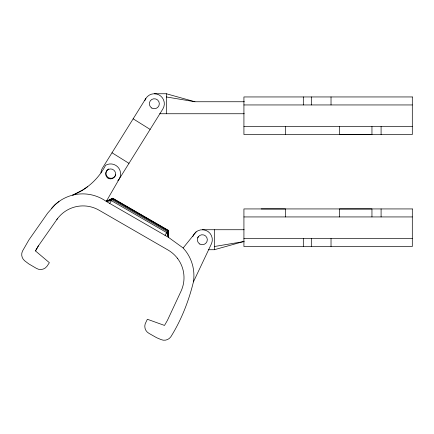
<?xml version="1.0" encoding="UTF-8"?>
<svg xmlns="http://www.w3.org/2000/svg" width="434" height="434" viewBox="0 0 434 434"><rect width="100%" height="100%" fill="white"/><g stroke="black" fill="none" stroke-linecap="round" stroke-linejoin="round"><path stroke-width="0.65" d="M192.859 236.519A9.998 9.998 0 0 1 205.787 230.351A9.998 9.998 0 0 1 211.613 243.436L193.428 281.883C188.714 301.158 181.374 319.918 170.839 336.795A7.996 7.996 0 0 1 161.128 339.616L156.593 337.69L149.063 333.415A7.996 7.996 0 0 1 145.189 323.829L147.365 319.267L164.497 325.429L167.437 320.341L181.011 291.241A31.997 31.997 0 0 0 168.007 250.011L99.044 210.192A31.997 31.997 0 0 0 56.832 219.55L38.138 246.246L35.48 250.939L49.384 262.7L46.937 266.351A7.996 7.996 0 0 1 36.282 268.299L28.812 263.915L24.879 260.948A7.996 7.996 0 0 1 22.465 251.134L28.964 239.823L47.659 213.127L55.145 204.615L59.057 201.441M197.687 237.875L198.322 236.736M35.48 250.939L38.42 245.85M51.657 208.244A40.671 40.671 0 0 1 106.27 201.43L119.269 178.917A9.998 9.998 0 0 0 105.608 165.262A63.749 63.749 0 0 1 72.69 195.126L82.796 190L87.467 186.777M109.731 203.432L112.731 198.235L168.039 230.172L168.506 237.365L183.153 247.993L185.676 251.009A40.823 40.823 0 0 1 193.428 281.883M165.039 235.364L168.039 230.172M145.846 98.458L102.489 168.045A9.998 9.998 0 0 0 100.981 172.998M56.832 219.55L57.614 218.481M183.153 247.993L196.141 231.875M167.953 230.324L168.506 237.365L106.27 201.43L112.731 198.235M168.197 233.535L168.506 237.365L166.656 232.575L111.343 200.638L106.27 201.43L112.645 198.392L167.936 230.346L168.094 232.261M108.131 200.871L106.27 201.43L112.628 198.414M168.159 234.767L168.506 237.365L167.247 231.539L111.939 199.607L106.27 201.43L112.379 198.853L167.687 230.785L168.506 237.365L168.208 236.101M106.27 201.43L108.695 200.432M208.325 249.729L214.325 249.729L242.921 241.727L244.277 241.727M214.325 246.528L242.921 241.727M154.336 93.749L166.331 93.749L194.931 101.746L244.385 101.746M243.924 104.947L412.3 104.947M159.669 113.746L244.304 113.746M243.924 126.544L412.3 126.544M243.924 216.935L412.3 216.935M202.325 229.732L244.158 229.732M243.924 238.532L412.3 238.532M261.192 208.933L285.523 208.949L285.523 216.935M166.331 96.95L194.931 101.746M133.157 118.824L150.131 129.403M112.005 152.768L128.979 163.347M177.3 258.127L177.766 258.735M381.09 126.544L381.09 134.545M381.09 208.933L381.09 216.935M371.954 126.544L371.954 134.545L339.486 134.529L339.486 126.544M371.954 216.935L371.954 208.933L339.486 208.949L339.486 216.935M331.028 96.95L331.028 104.947M331.028 238.532L331.028 246.528M311.314 96.95L311.314 104.947M311.314 238.532L311.314 246.528M303.312 96.95L303.312 104.947M303.312 238.532L303.312 246.528M285.523 126.544L285.523 134.529M214.325 229.732L214.325 249.729M166.331 93.749L166.331 113.746M144.864 100.536A9.998 9.998 0 0 1 158.611 94.71A9.998 9.998 0 0 1 162.821 109.037L119.458 178.618A9.998 9.998 0 0 1 117.804 180.636M115.759 174.788A5.002 5.002 0 0 1 107.8 177.197A5.002 5.002 0 0 1 108.619 168.924M412.3 96.95L243.924 96.95L243.924 134.545L412.3 134.545L412.3 96.95M412.3 208.933L243.924 208.933L243.924 246.528L412.3 246.528L412.3 208.933M199.83 244.06A5.002 5.002 0 0 0 207.327 239.731A5.002 5.002 0 0 0 199.83 235.402A5.002 5.002 0 0 0 199.83 244.06M108.109 178.249A5.002 5.002 0 0 0 115.607 173.92A5.002 5.002 0 0 0 108.109 169.591A5.002 5.002 0 0 0 108.109 178.249M151.835 108.077A5.002 5.002 0 0 0 159.332 103.748A5.002 5.002 0 0 0 151.835 99.419A5.002 5.002 0 0 0 151.835 108.077"/></g></svg>
